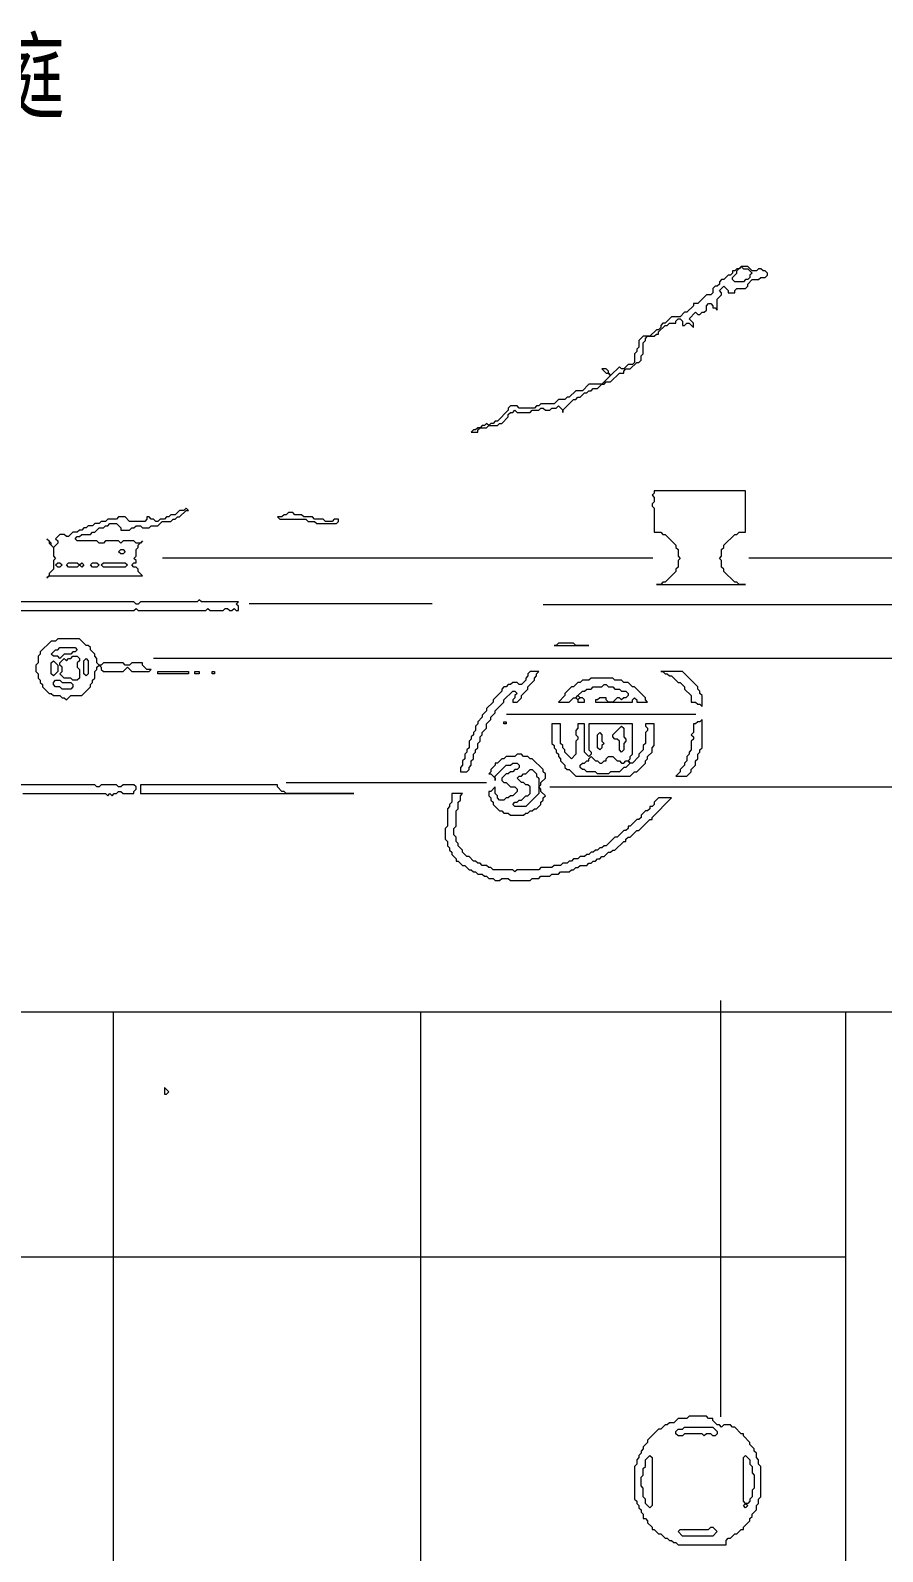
# Model space of a CAD drawing. Header units: millimetres. Extents: x 4 to 412, y 4 to 290.
# Drawn here: x 217.1 to 251.4, y 105.4 to 166.6 of the extents above; entities that cross this region are included whole.
import ezdxf

# ---------------------------------------------------------------- set-up
doc = ezdxf.new("R2010")
doc.units = ezdxf.units.MM
for name, color, linetype, lineweight in [('OCR_TEXT', 6, 'Continuous', 0), ('TRACE_STRAIGHT', 5, 'Continuous', 0), ('TRACE_TEXT_SYMBOL', 6, 'Continuous', 0)]:
    doc.layers.add(name, color=color, linetype=linetype, lineweight=lineweight)
doc.styles.add('wqy-unicode', font='wqy-unicode.lff')

msp = doc.modelspace()

# ---------------------------------------------------------------- linework, layer by layer
at = {"layer": 'TRACE_STRAIGHT', "color": 5}
for p, q in [((222.455, 145.401), (242.17, 145.401)), ((246.032, 145.398), (266.587, 145.398)), ((225.942, 143.556), (233.298, 143.556)), ((237.765, 143.515), (269.426, 143.515)), ((222.089, 141.362), (279.145, 141.362)), ((236.29, 139.112), (243.909, 139.112)), ((227.431, 136.353), (235.487, 136.353)), ((238.027, 136.187), (265.963, 136.187)), ((244.903, 127.597), (244.903, 110.848)), ((205.722, 127.137), (272.706, 127.137)), ((220.471, 127.137), (220.471, 68.302)), ((232.824, 127.137), (232.824, 68.302)), ((249.934, 127.137), (249.934, 67.958)), ((182.281, 117.282), (249.934, 117.282))]:
    msp.add_line(p, q, dxfattribs=at)
at = {"layer": 'TRACE_TEXT_SYMBOL', "color": 6}
for points in [[(245.734, 157.108), (245.646, 157.021), (245.558, 157.021), (245.471, 156.933), (245.383, 156.933), (245.383, 156.846), (245.296, 156.758), (245.208, 156.758), (245.033, 156.583), (244.945, 156.583), (244.858, 156.495), (244.858, 156.408), (244.77, 156.32), (244.683, 156.32), (244.595, 156.233), (244.595, 156.057), (244.507, 155.97), (244.332, 155.97), (243.982, 155.62), (243.807, 155.62), (243.807, 155.532), (243.544, 155.269), (243.457, 155.269), (243.281, 155.094), (242.931, 155.094), (242.668, 154.831), (242.581, 154.831), (242.493, 154.744), (242.493, 154.656), (242.406, 154.569), (242.318, 154.569), (242.055, 154.306), (241.793, 154.306), (241.618, 154.131), (241.618, 153.868), (241.53, 153.781), (241.53, 153.693), (241.442, 153.605), (241.442, 153.255), (241.355, 153.167), (241.18, 153.167), (241.005, 152.992), (240.917, 152.992), (240.829, 153.08), (240.479, 152.73), (240.392, 152.817), (240.392, 152.905), (240.304, 152.992), (240.129, 152.992), (240.304, 152.817), (240.392, 152.817), (240.479, 152.73), (240.129, 152.379), (239.603, 152.379), (239.341, 152.117), (239.078, 152.117), (238.815, 151.854), (238.728, 151.854), (238.64, 151.766), (238.377, 151.766), (238.202, 151.591), (237.677, 151.591), (237.589, 151.504), (237.502, 151.504)], [(241.005, 152.905), (241.092, 152.992), (241.267, 152.992), (241.53, 153.255), (241.618, 153.255), (241.705, 153.343), (241.705, 153.518), (241.793, 153.605), (241.793, 154.043), (241.88, 154.131), (241.88, 154.218), (241.968, 154.306), (242.231, 154.306), (242.318, 154.394), (242.406, 154.394), (242.406, 154.481), (242.668, 154.744), (242.756, 154.744), (242.844, 154.831), (243.106, 154.831), (243.106, 154.919), (243.194, 155.007), (243.281, 155.007), (243.369, 154.919), (243.369, 154.744), (243.457, 154.744), (243.544, 154.831), (243.632, 154.831), (243.807, 154.656), (243.807, 154.831), (243.632, 155.007), (243.894, 155.269), (243.982, 155.182), (244.07, 155.182), (244.157, 155.269), (244.245, 155.269), (244.332, 155.357), (244.332, 155.532), (244.42, 155.62), (244.507, 155.62), (244.595, 155.532), (244.595, 155.444), (244.683, 155.444), (244.77, 155.357), (244.77, 155.795), (244.945, 155.97), (244.945, 156.057), (244.858, 156.145), (245.033, 156.32), (245.208, 156.145), (245.208, 156.057), (245.471, 156.057), (245.471, 156.145), (245.558, 156.233), (245.909, 156.233), (245.996, 156.32), (245.996, 156.408), (246.171, 156.583), (246.434, 156.583), (246.522, 156.67), (246.697, 156.67), (246.784, 156.758), (246.784, 156.846), (246.697, 156.933)], [(246.697, 156.933), (246.609, 156.933), (246.522, 157.021), (246.434, 157.021), (246.347, 156.933), (246.171, 156.933), (245.996, 157.108), (245.734, 157.108)], [(237.502, 151.504), (237.414, 151.416), (236.801, 151.416), (236.713, 151.504), (236.451, 151.504), (236.363, 151.416), (236.363, 151.328), (235.925, 150.891), (235.838, 150.891), (235.75, 150.803), (235.662, 150.803), (235.575, 150.715), (235.487, 150.803), (235.4, 150.715), (235.312, 150.715), (235.225, 150.628), (235.137, 150.628), (235.049, 150.54), (234.962, 150.54), (234.874, 150.453), (235.137, 150.453), (235.137, 150.54), (235.225, 150.628), (235.487, 150.628), (235.575, 150.715), (235.925, 150.715), (236.013, 150.803), (236.1, 150.803), (236.363, 151.066), (236.363, 151.153), (236.451, 151.241), (236.538, 151.241), (236.626, 151.328), (236.713, 151.241), (237.239, 151.241), (237.326, 151.328), (237.589, 151.328), (237.677, 151.416), (237.764, 151.416), (237.852, 151.328), (238.027, 151.328), (238.115, 151.416), (238.29, 151.416), (238.377, 151.504), (238.552, 151.328), (238.552, 151.241), (238.552, 151.328), (238.99, 151.766), (239.078, 151.766), (239.165, 151.854), (239.253, 151.854), (239.428, 152.029), (239.516, 152.029), (239.603, 152.117), (239.691, 152.117), (239.778, 152.204), (239.954, 152.204), (240.129, 152.379), (240.216, 152.379), (240.304, 152.467), (240.479, 152.467), (240.829, 152.817), (241.005, 152.817), (241.005, 152.905)], [(223.402, 147.388), (223.315, 147.3), (223.139, 147.3), (222.964, 147.125), (222.789, 147.125), (222.701, 147.037), (222.614, 147.037), (222.526, 146.95), (222.351, 146.95), (222.264, 146.862), (222.176, 146.862), (222.088, 146.95), (222.001, 146.95), (221.913, 147.037), (221.826, 147.037), (221.826, 146.95), (221.738, 146.862), (221.125, 146.862), (220.95, 147.037), (220.687, 147.037), (220.6, 146.95), (220.249, 146.95), (220.162, 146.862), (219.987, 146.862), (219.899, 146.775), (219.724, 146.775), (219.636, 146.687), (219.461, 146.687), (219.374, 146.599), (219.286, 146.599), (219.199, 146.512), (219.111, 146.512), (219.023, 146.424), (218.848, 146.424), (218.673, 146.249), (218.585, 146.249), (218.498, 146.337), (218.323, 146.337), (218.148, 146.162), (218.235, 146.074), (218.235, 145.986), (218.06, 145.811), (217.972, 145.899), (217.972, 145.986), (217.797, 146.162), (217.885, 146.074), (217.885, 145.986), (218.06, 145.811), (218.06, 145.461), (218.148, 145.373), (218.06, 145.286), (218.06, 144.935), (217.885, 144.76), (217.885, 144.673), (217.797, 144.585), (217.885, 144.673), (221.651, 144.673), (221.475, 144.848), (221.475, 144.935), (221.388, 145.023), (221.3, 145.023), (221.213, 145.111), (221.3, 145.198), (221.388, 145.198)], [(221.388, 145.198), (221.388, 145.286), (221.3, 145.373), (221.388, 145.461), (221.388, 145.724), (221.475, 145.811), (221.475, 145.899), (221.651, 146.074), (221.563, 145.986), (221.388, 145.986), (221.3, 146.074), (220.862, 146.074), (220.775, 145.986), (220.687, 146.074), (220.162, 146.074), (220.074, 145.986), (219.899, 145.986), (219.812, 146.074), (219.023, 146.074), (218.936, 146.162), (219.023, 146.249), (219.111, 146.249), (219.199, 146.337), (219.549, 146.337), (219.636, 146.424), (219.724, 146.424), (219.899, 146.599), (220.074, 146.599), (220.162, 146.687), (220.249, 146.687), (220.337, 146.775), (220.6, 146.775), (220.775, 146.599), (220.775, 146.512), (221.125, 146.512), (221.213, 146.599), (221.3, 146.599), (221.388, 146.687), (221.563, 146.687), (221.651, 146.599), (221.913, 146.599), (222.001, 146.687), (222.264, 146.687), (222.439, 146.862), (222.789, 146.862), (222.877, 146.95), (222.964, 146.95), (223.052, 147.037), (223.139, 147.037), (223.402, 147.3), (223.49, 147.3), (223.402, 147.388)], [(216.046, 143.272), (221.3, 143.272), (221.388, 143.359), (221.475, 143.272), (224.19, 143.272), (224.278, 143.359), (224.365, 143.272), (224.891, 143.272), (224.978, 143.359), (225.066, 143.359), (225.154, 143.272), (225.241, 143.272), (225.329, 143.359), (225.416, 143.272), (225.504, 143.272), (225.504, 143.447), (225.416, 143.534), (225.504, 143.622), (224.015, 143.622), (223.928, 143.709), (223.84, 143.622), (221.563, 143.622), (221.475, 143.534), (221.388, 143.534), (221.3, 143.622), (216.046, 143.622)], [(237.239, 140.82), (237.151, 140.732), (237.151, 140.644), (237.064, 140.557), (237.064, 140.469), (236.889, 140.294), (236.801, 140.294), (236.713, 140.382), (236.538, 140.382), (236.451, 140.294), (236.363, 140.294), (236.276, 140.206), (236.188, 140.206), (236.1, 140.119), (236.1, 140.031), (235.75, 139.681), (235.75, 139.593), (235.487, 139.331), (235.487, 139.243), (235.312, 139.068), (235.312, 138.98), (235.137, 138.805), (235.137, 138.718), (235.049, 138.63), (235.049, 138.455), (234.962, 138.367), (234.962, 138.28), (234.874, 138.192), (234.874, 138.105), (234.787, 138.017), (234.787, 137.754), (234.699, 137.667), (234.699, 137.579), (234.612, 137.492), (234.612, 137.317), (234.524, 137.229), (234.524, 137.054), (234.436, 136.966), (234.436, 136.791), (234.699, 136.791), (234.787, 136.879), (234.787, 136.966), (234.874, 137.054), (234.874, 137.229), (234.962, 137.317), (234.962, 137.492), (235.049, 137.579), (235.049, 137.667), (235.137, 137.754), (235.137, 137.93), (235.225, 138.017), (235.225, 138.192), (235.312, 138.28), (235.312, 138.367), (235.487, 138.543), (235.487, 138.718), (235.662, 138.893), (235.662, 138.98), (235.838, 139.156), (235.838, 139.243), (236.188, 139.593), (236.188, 139.681), (236.538, 140.031), (236.626, 140.031)], [(236.626, 140.031), (236.713, 139.944), (236.626, 139.856), (236.626, 139.769), (236.538, 139.681), (236.538, 139.593), (236.713, 139.593), (236.889, 139.769), (236.889, 139.856), (237.151, 140.119), (237.151, 140.206), (237.414, 140.469), (237.414, 140.557), (237.502, 140.644), (237.502, 140.732), (237.589, 140.82), (237.239, 140.82)], [(238.115, 138.718), (238.115, 137.93), (238.202, 137.842), (238.202, 137.754), (238.29, 137.667), (238.29, 137.579), (238.377, 137.492), (238.377, 137.404), (238.465, 137.317), (238.465, 137.229), (238.64, 137.054), (238.64, 136.966), (238.728, 136.879), (238.815, 136.879), (239.078, 136.616), (241.267, 136.616), (241.442, 136.791), (241.53, 136.791), (241.88, 137.141), (241.88, 137.229), (241.968, 137.317), (241.968, 137.404), (242.143, 137.579), (242.143, 137.754), (242.231, 137.842), (242.231, 138.718), (241.88, 138.718), (241.88, 138.63), (241.968, 138.543), (241.968, 138.455), (241.88, 138.367), (241.88, 137.93), (241.793, 137.842), (241.793, 137.667), (241.618, 137.492), (241.618, 137.404), (241.355, 137.141), (241.267, 137.141), (241.18, 137.229), (241.267, 137.317), (241.267, 137.404), (241.355, 137.492), (241.355, 138.718), (239.603, 138.718), (239.603, 137.667), (239.691, 137.579), (239.691, 137.492), (239.603, 137.404), (239.428, 137.579), (239.428, 138.718), (239.165, 138.718), (239.165, 138.543), (239.078, 138.455), (239.078, 138.28), (239.165, 138.192), (239.165, 138.105), (239.078, 138.017), (239.078, 137.492), (238.903, 137.317), (238.64, 137.579), (238.64, 137.667), (238.552, 137.754), (238.552, 137.842), (238.465, 137.93)], [(238.465, 137.93), (238.465, 138.718), (238.115, 138.718)], [(219.812, 136.178), (219.724, 136.266), (216.133, 136.266), (216.046, 136.178), (211.142, 136.178), (210.967, 136.003), (210.879, 136.09), (210.791, 136.09), (210.704, 136.178), (209.303, 136.178), (209.215, 136.09), (208.865, 136.09), (208.777, 136.003), (208.69, 136.09), (208.69, 136.178), (208.777, 136.266), (208.777, 136.441), (209.303, 136.966), (209.303, 137.141), (209.39, 137.229), (209.39, 137.404), (209.478, 137.492), (209.478, 137.754), (209.39, 137.754)], [(236.713, 137.492), (236.626, 137.404), (236.276, 137.404), (236.188, 137.317), (236.1, 137.317), (235.925, 137.141), (235.838, 137.141), (235.838, 137.054), (235.662, 136.879), (235.662, 136.791), (235.575, 136.704), (235.662, 136.704), (235.838, 136.528), (235.838, 136.441), (235.838, 136.616), (236.276, 137.054), (236.451, 137.054), (236.538, 137.141), (236.713, 137.141), (236.801, 137.054), (236.801, 136.966), (236.713, 136.879), (236.626, 136.879), (236.538, 136.791), (236.451, 136.791), (236.363, 136.704), (236.276, 136.704), (236.1, 136.528), (236.1, 136.441), (236.188, 136.353), (236.276, 136.353), (236.451, 136.178), (236.626, 136.178), (236.713, 136.09), (236.713, 136.003), (236.538, 135.828), (236.451, 135.828), (236.363, 135.74), (236.276, 135.74), (236.188, 135.653), (236.013, 135.653), (235.925, 135.74), (235.925, 135.828), (235.838, 135.915), (235.838, 136.178), (235.662, 136.003), (235.575, 136.003), (235.575, 135.828), (235.662, 135.74), (235.662, 135.653), (235.75, 135.565), (235.75, 135.477), (236.013, 135.215), (236.1, 135.215), (236.188, 135.127), (236.363, 135.127), (236.451, 135.04), (236.976, 135.04), (237.064, 135.127), (237.151, 135.127), (237.239, 135.215), (237.326, 135.215), (237.414, 135.302), (237.502, 135.302)], [(237.502, 135.302), (237.677, 135.477), (237.677, 135.565), (237.764, 135.653), (237.764, 135.74), (237.852, 135.828), (237.677, 136.003), (237.677, 136.09), (237.589, 136.178), (237.677, 136.266), (237.677, 136.353), (237.852, 136.528), (237.852, 136.704), (237.764, 136.791), (237.764, 136.879), (237.326, 137.317), (237.239, 137.317), (237.151, 137.404), (236.976, 137.404), (236.889, 137.492), (236.713, 137.492)], [(216.834, 135.915), (220.162, 135.915), (220.249, 135.828), (220.337, 135.915), (220.425, 135.828), (220.512, 135.915), (220.6, 135.915), (220.687, 136.003), (220.775, 136.003), (220.862, 135.915), (221.3, 135.915), (221.3, 136.003), (221.388, 136.09), (221.388, 136.178), (221.3, 136.266), (220.862, 136.266), (220.775, 136.178), (220.687, 136.178), (220.6, 136.266), (219.987, 136.266), (219.899, 136.178), (219.812, 136.178)], [(234.086, 135.915), (234.086, 135.565), (233.999, 135.477), (233.999, 135.39), (233.911, 135.302), (233.911, 134.602), (233.823, 134.514), (233.823, 134.076), (233.911, 133.989), (233.911, 133.814), (233.999, 133.726), (233.999, 133.638), (234.086, 133.551), (234.086, 133.463), (234.261, 133.288), (234.261, 133.201), (234.349, 133.201), (234.524, 133.025), (234.612, 133.025), (234.787, 132.85), (234.874, 132.85), (234.962, 132.763), (235.049, 132.763), (235.137, 132.675), (235.312, 132.675), (235.4, 132.588), (235.487, 132.588), (235.575, 132.5), (235.75, 132.5), (235.838, 132.412), (236.013, 132.412), (236.1, 132.5), (236.363, 132.5), (236.451, 132.412), (237.239, 132.412), (237.326, 132.5), (237.589, 132.5), (237.677, 132.588), (238.027, 132.588), (238.115, 132.675), (238.377, 132.675), (238.465, 132.763), (238.815, 132.763), (238.903, 132.85), (238.99, 132.85), (239.078, 132.938), (239.165, 132.938), (239.253, 133.025), (239.516, 133.025), (239.603, 133.113), (239.691, 133.113), (239.778, 133.201), (239.866, 133.201), (239.954, 133.288), (240.041, 133.288), (240.129, 133.376), (240.216, 133.376), (240.392, 133.551), (240.479, 133.551), (240.567, 133.638), (240.654, 133.638), (241.005, 133.989), (241.092, 133.989), (241.092, 134.076)], [(234.787, 133.376), (234.699, 133.376), (234.524, 133.551), (234.524, 133.638), (234.349, 133.814), (234.349, 133.901), (234.261, 133.989), (234.261, 134.164), (234.174, 134.251), (234.174, 134.514), (234.261, 134.602), (234.261, 135.215), (234.349, 135.302), (234.349, 135.565), (234.436, 135.653), (234.436, 135.828), (234.524, 135.915), (234.086, 135.915)], [(241.092, 134.076), (241.18, 134.164), (241.267, 134.164), (241.53, 134.427), (241.618, 134.427), (242.055, 134.864), (242.143, 134.864), (242.143, 134.952), (242.931, 135.74), (242.406, 135.74), (242.231, 135.565), (242.231, 135.477), (242.143, 135.39), (242.055, 135.39), (242.055, 135.302), (241.968, 135.215), (241.88, 135.215), (241.705, 135.04), (241.705, 134.952), (241.618, 134.864), (241.53, 134.864), (241.267, 134.602), (241.18, 134.602), (241.18, 134.514), (241.092, 134.427), (241.005, 134.427), (240.742, 134.164), (240.654, 134.164), (240.304, 133.814), (240.216, 133.814), (240.129, 133.726), (240.041, 133.726), (239.954, 133.638), (239.866, 133.638), (239.778, 133.551), (239.691, 133.551), (239.603, 133.463), (239.516, 133.463), (239.428, 133.376), (239.253, 133.376), (239.165, 133.288), (238.99, 133.288), (238.903, 133.201), (238.815, 133.201), (238.728, 133.113), (238.552, 133.113), (238.465, 133.025), (238.202, 133.025), (238.115, 132.938), (237.677, 132.938), (237.589, 132.85), (236.713, 132.85), (236.626, 132.763), (236.538, 132.85), (235.75, 132.85), (235.662, 132.938), (235.575, 132.938), (235.487, 133.025), (235.312, 133.025), (235.225, 133.113), (235.137, 133.113), (235.049, 133.201), (234.962, 133.201), (234.787, 133.376)], [(243.632, 110.869), (243.544, 110.782), (243.194, 110.782), (243.019, 110.606), (242.844, 110.606), (242.756, 110.519), (242.668, 110.519), (242.493, 110.344), (242.406, 110.344), (241.968, 109.906), (241.968, 109.818), (241.793, 109.643), (241.793, 109.555), (241.705, 109.468), (241.705, 109.38), (241.618, 109.293), (241.618, 109.205), (241.53, 109.118), (241.53, 108.942), (241.442, 108.855), (241.442, 107.541), (241.53, 107.454), (241.53, 107.366), (241.618, 107.279), (241.618, 107.191), (241.705, 107.103), (241.705, 107.016), (241.793, 106.928), (241.793, 106.753), (241.88, 106.753), (241.968, 106.666), (241.968, 106.578), (242.143, 106.403), (242.143, 106.315), (242.231, 106.315), (242.406, 106.14), (242.493, 106.14), (242.668, 105.965), (242.756, 105.965), (242.844, 105.877), (242.931, 105.877), (243.019, 105.79), (243.106, 105.79), (243.194, 105.702), (245.121, 105.702), (245.121, 105.877), (245.208, 105.965), (245.296, 105.965), (245.471, 106.14), (245.558, 106.14), (245.734, 106.315), (245.821, 106.315), (245.821, 106.403), (246.084, 106.666), (246.084, 106.753), (246.171, 106.841), (246.171, 106.928), (246.347, 107.103), (246.347, 107.279), (246.434, 107.366), (246.434, 107.541), (246.522, 107.629), (246.522, 108.855), (246.434, 108.942)], [(246.434, 108.942), (246.434, 109.118), (246.347, 109.205), (246.347, 109.38), (246.259, 109.468), (246.259, 109.555), (246.084, 109.731), (246.084, 109.818), (245.821, 110.081), (245.821, 110.168), (245.734, 110.168), (245.471, 110.431), (245.383, 110.431), (245.296, 110.519), (245.033, 110.519), (244.945, 110.431), (244.858, 110.519), (244.77, 110.519), (244.595, 110.694), (244.595, 110.782), (244.42, 110.782), (244.332, 110.869), (243.632, 110.869)]]:
    msp.add_lwpolyline(points, dxfattribs=at)
for points in [[(245.734, 157.108), (245.821, 157.021), (245.996, 157.021), (246.171, 156.846), (246.084, 156.758), (246.084, 156.67), (245.996, 156.583), (245.909, 156.583), (245.821, 156.495), (245.471, 156.495), (245.383, 156.583), (245.383, 156.67), (245.558, 156.846), (245.558, 156.933)], [(242.231, 148.088), (242.231, 148.001), (242.143, 147.913), (242.231, 147.825), (242.231, 147.65), (242.143, 147.563), (242.143, 147.475), (242.231, 147.388), (242.231, 146.424), (242.493, 146.424), (242.581, 146.337), (242.668, 146.337), (243.106, 145.899), (243.106, 145.811), (243.194, 145.724), (243.194, 145.461), (243.281, 145.373), (243.194, 145.286), (243.194, 145.023), (243.106, 144.935), (243.106, 144.848), (242.668, 144.41), (242.581, 144.41), (242.493, 144.322), (242.318, 144.322), (245.909, 144.322), (245.646, 144.322), (245.558, 144.41), (245.471, 144.41), (245.033, 144.848), (245.033, 144.935), (244.945, 145.023), (244.945, 145.286), (244.858, 145.373), (244.945, 145.461), (244.945, 145.724), (245.033, 145.811), (245.033, 145.899), (245.471, 146.337), (245.558, 146.337), (245.646, 146.424), (245.909, 146.424), (245.909, 148.088)], [(227.518, 147.212), (227.431, 147.125), (227.343, 147.125), (227.255, 147.037), (227.08, 147.037), (227.168, 146.95), (228.219, 146.95), (228.306, 146.862), (228.569, 146.862), (228.657, 146.775), (229.445, 146.775), (229.532, 146.862), (229.532, 146.95), (229.357, 146.95), (229.27, 146.862), (229.007, 146.862), (228.919, 146.95), (228.569, 146.95), (228.481, 147.037), (228.131, 147.037), (228.044, 147.125), (227.781, 147.125), (227.693, 147.212)], [(220.687, 145.636), (220.775, 145.724), (220.862, 145.724), (220.95, 145.636), (220.862, 145.549), (220.775, 145.549)], [(218.148, 145.111), (218.235, 145.198), (218.323, 145.198), (218.41, 145.111), (218.323, 145.023), (218.235, 145.023)], [(218.585, 145.111), (218.673, 145.198), (219.023, 145.198), (219.111, 145.111), (219.023, 145.023), (218.673, 145.023)], [(219.111, 145.111), (219.199, 145.198), (219.286, 145.111), (219.199, 145.023)], [(219.549, 145.111), (219.636, 145.198), (219.812, 145.198), (219.899, 145.111), (219.812, 145.023), (219.636, 145.023)], [(219.987, 145.111), (220.074, 145.198), (220.95, 145.198), (221.038, 145.111), (220.95, 145.023), (220.074, 145.023)], [(218.235, 142.133), (218.148, 142.046), (217.972, 142.046), (217.535, 141.608), (217.535, 141.52), (217.447, 141.433), (217.447, 141.17), (217.359, 141.082), (217.359, 140.82), (217.447, 140.732), (217.447, 140.557), (217.535, 140.469), (217.535, 140.382), (217.622, 140.294), (217.622, 140.206), (217.885, 139.944), (217.972, 139.944), (218.06, 139.856), (218.323, 139.856), (218.41, 139.769), (218.498, 139.769), (218.585, 139.681), (218.761, 139.856), (219.199, 139.856), (219.549, 140.206), (219.549, 140.294), (219.636, 140.382), (219.636, 140.469), (219.724, 140.557), (219.724, 140.82), (219.812, 140.907), (219.812, 140.995), (219.899, 141.082), (219.987, 140.995), (219.987, 140.907), (220.074, 140.82), (220.862, 140.82), (221.038, 140.995), (221.213, 140.82), (221.913, 140.82), (222.001, 140.907), (221.826, 140.907), (221.651, 141.082), (221.651, 141.17), (221.213, 141.17), (221.125, 141.082), (220.95, 141.082), (220.862, 141.17), (220.074, 141.17), (219.987, 141.082), (219.899, 141.082), (219.812, 141.17), (219.812, 141.345), (219.724, 141.433), (219.724, 141.52), (219.549, 141.695), (219.549, 141.783), (219.461, 141.87), (219.374, 141.87), (219.111, 142.133)], [(238.377, 141.958), (238.29, 141.87), (238.202, 141.87), (239.603, 141.87), (239.078, 141.87), (238.99, 141.958)], [(218.235, 141.695), (218.323, 141.783), (218.936, 141.783), (219.023, 141.695), (218.936, 141.608), (218.848, 141.608), (218.761, 141.52), (218.498, 141.52), (218.323, 141.345), (218.235, 141.433), (218.06, 141.433), (217.972, 141.52), (218.148, 141.695)], [(218.761, 141.345), (218.848, 141.433), (219.023, 141.433), (219.111, 141.345), (219.111, 141.257), (219.023, 141.17), (219.023, 140.995), (219.111, 140.907), (219.111, 140.557), (219.023, 140.469), (218.848, 140.469), (218.761, 140.557), (218.498, 140.557), (218.323, 140.732), (218.41, 140.82), (218.41, 140.995), (218.323, 141.082), (218.323, 141.17), (218.498, 141.345), (218.585, 141.257), (218.673, 141.345)], [(219.286, 141.257), (219.374, 141.345), (219.461, 141.257), (219.461, 140.732), (219.374, 140.644), (219.286, 140.732)], [(217.972, 141.17), (218.06, 141.257), (218.235, 141.082), (218.235, 140.82), (218.06, 140.644), (217.972, 140.732)], [(222.264, 140.82), (223.49, 140.82), (223.49, 140.732), (222.264, 140.732)], [(223.752, 140.82), (223.928, 140.82), (223.928, 140.732), (223.752, 140.732)], [(224.453, 140.82), (224.541, 140.82), (224.541, 140.732), (224.453, 140.732)], [(242.493, 140.82), (242.581, 140.82), (242.668, 140.732), (242.756, 140.732), (242.844, 140.644), (242.931, 140.644), (243.194, 140.382), (243.281, 140.382), (243.457, 140.206), (243.457, 140.119), (243.719, 139.856), (243.719, 139.593), (243.894, 139.593), (243.982, 139.506), (244.07, 139.506), (244.157, 139.418), (244.157, 139.856), (244.07, 139.944), (244.07, 140.031), (243.982, 140.119), (243.982, 140.206), (243.369, 140.82)], [(218.06, 140.382), (218.148, 140.469), (218.323, 140.469), (218.41, 140.382), (218.761, 140.382), (218.848, 140.294), (218.848, 140.206), (218.761, 140.119), (218.41, 140.119), (218.323, 140.206), (218.148, 140.206), (218.06, 140.294)], [(239.691, 140.557), (239.603, 140.469), (239.341, 140.469), (239.253, 140.382), (239.165, 140.382), (238.99, 140.206), (238.903, 140.206), (238.64, 139.944), (238.64, 139.856), (238.377, 139.593), (238.815, 139.593), (238.99, 139.769), (239.078, 139.769), (239.165, 139.681), (239.165, 139.593), (239.428, 139.593), (239.428, 139.681), (239.341, 139.769), (239.253, 139.769), (239.165, 139.856), (239.341, 140.031), (239.428, 140.031), (239.516, 140.119), (239.691, 140.119), (239.778, 140.206), (240.129, 140.206), (240.216, 140.294), (240.304, 140.294), (240.392, 140.206), (240.567, 140.206), (240.654, 140.119), (240.829, 140.119), (240.917, 140.031), (241.092, 140.031), (241.18, 139.944), (241.18, 139.856), (241.092, 139.769), (241.005, 139.769), (240.917, 139.681), (240.829, 139.769), (240.742, 139.769), (240.567, 139.593), (240.392, 139.593), (240.304, 139.681), (240.304, 139.769), (240.041, 139.769), (239.954, 139.681), (239.866, 139.681), (239.866, 139.593), (241.355, 139.593), (241.355, 139.681), (241.442, 139.769), (241.53, 139.681), (241.53, 139.593), (241.968, 139.593), (241.88, 139.681), (241.88, 139.769), (241.442, 140.206), (241.355, 140.206), (241.18, 140.382), (241.005, 140.382), (240.917, 140.469), (240.654, 140.469), (240.567, 140.557)], [(239.078, 139.769), (239.165, 139.856), (239.253, 139.769), (239.165, 139.681)], [(244.157, 138.893), (244.07, 138.805), (243.982, 138.805), (243.894, 138.718), (243.807, 138.718), (243.807, 138.367), (243.719, 138.28), (243.807, 138.192), (243.807, 138.105), (243.719, 138.017), (243.719, 137.667), (243.632, 137.579), (243.632, 137.492), (243.544, 137.404), (243.544, 137.229), (243.457, 137.141), (243.457, 137.054), (243.281, 136.879), (243.281, 136.791), (243.106, 136.616), (243.544, 136.616), (243.719, 136.791), (243.719, 136.879), (243.894, 137.054), (243.894, 137.229), (243.982, 137.317), (243.982, 137.492), (244.07, 137.579), (244.07, 137.667), (244.157, 137.754)], [(236.188, 138.805), (236.276, 138.805), (236.276, 138.718), (236.188, 138.718)], [(239.954, 138.28), (240.041, 138.367), (240.129, 138.28), (240.129, 138.017), (240.216, 137.93), (240.129, 137.842), (240.129, 137.754), (240.041, 137.667), (239.954, 137.754)], [(240.917, 138.63), (241.005, 138.543), (241.005, 138.192), (241.092, 138.105), (241.092, 138.017), (241.005, 137.93), (241.005, 137.667), (240.917, 137.579), (240.829, 137.667), (240.829, 138.017), (240.742, 138.105), (240.654, 138.105), (240.567, 138.192), (240.567, 138.28)], [(239.603, 137.317), (239.691, 137.404), (239.866, 137.229), (239.954, 137.229), (240.041, 137.141), (240.129, 137.141), (240.216, 137.229), (240.304, 137.229), (240.304, 137.317), (240.392, 137.404), (240.567, 137.404), (240.742, 137.229), (240.829, 137.229), (240.917, 137.141), (241.005, 137.141), (241.092, 137.229), (241.18, 137.229), (241.267, 137.141), (241.092, 136.966), (241.005, 136.966), (240.829, 136.791), (240.479, 136.791), (240.392, 136.704), (239.954, 136.704), (239.866, 136.791), (239.516, 136.791), (239.428, 136.879), (239.341, 136.879), (239.253, 136.966), (239.253, 137.054), (239.341, 137.141), (239.428, 137.141), (239.516, 137.229), (239.603, 137.229)], [(237.239, 136.879), (237.326, 136.879), (237.502, 136.704), (237.502, 136.616), (237.589, 136.528), (237.589, 135.915), (237.064, 135.39), (236.626, 135.39), (236.538, 135.477), (236.626, 135.565), (236.713, 135.565), (236.801, 135.653), (236.889, 135.653), (237.064, 135.828), (237.151, 135.828), (237.239, 135.915), (237.239, 136.178), (237.151, 136.266), (237.064, 136.266), (236.976, 136.353), (236.889, 136.353), (236.713, 136.528), (236.801, 136.616), (236.889, 136.616), (236.976, 136.704), (237.064, 136.704)], [(221.563, 136.266), (221.563, 135.915), (230.145, 135.915), (227.431, 135.915), (227.343, 136.003), (227.255, 136.003), (227.08, 136.178), (227.08, 136.266)], [(222.526, 124.093), (222.526, 123.83), (222.614, 123.83), (222.701, 123.918)], [(243.369, 110.344), (243.457, 110.431), (244.595, 110.431), (244.77, 110.256), (244.77, 110.168), (244.683, 110.081), (244.595, 110.081), (244.507, 110.168), (244.332, 110.168), (244.245, 110.081), (244.157, 110.168), (243.457, 110.168), (243.369, 110.081), (243.194, 110.081), (243.106, 110.168), (243.106, 110.256), (243.194, 110.344)], [(242.055, 109.293), (242.143, 109.205), (242.143, 107.279), (242.055, 107.191), (241.88, 107.366), (241.88, 107.541), (241.793, 107.629), (241.793, 107.979), (241.705, 108.067), (241.705, 108.417), (241.793, 108.505), (241.793, 108.767), (241.88, 108.855), (241.88, 109.118)], [(245.821, 109.205), (245.909, 109.293), (246.084, 109.118), (246.084, 108.942), (246.171, 108.855), (246.171, 108.592), (246.259, 108.505), (246.259, 107.979), (246.171, 107.892), (246.171, 107.629), (246.084, 107.541), (246.084, 107.454), (245.996, 107.366), (245.909, 107.366), (245.821, 107.454)], [(245.821, 107.279), (245.909, 107.366), (245.996, 107.279), (245.909, 107.191)], [(244.42, 106.315), (244.507, 106.403), (244.595, 106.403), (244.77, 106.228), (244.595, 106.052), (243.369, 106.052), (243.194, 106.228), (243.281, 106.315)]]:
    msp.add_lwpolyline(points, close=True, dxfattribs=at)

# ---------------------------------------------------------------- texts
at = {"layer": 'OCR_TEXT', "color": 6, "style": 'wqy-unicode', "width": 0.706138}
msp.add_text('中庭', height=2.8006, dxfattribs=at).set_placement((213.13, 163.364))

doc.saveas('drawing.dxf')
